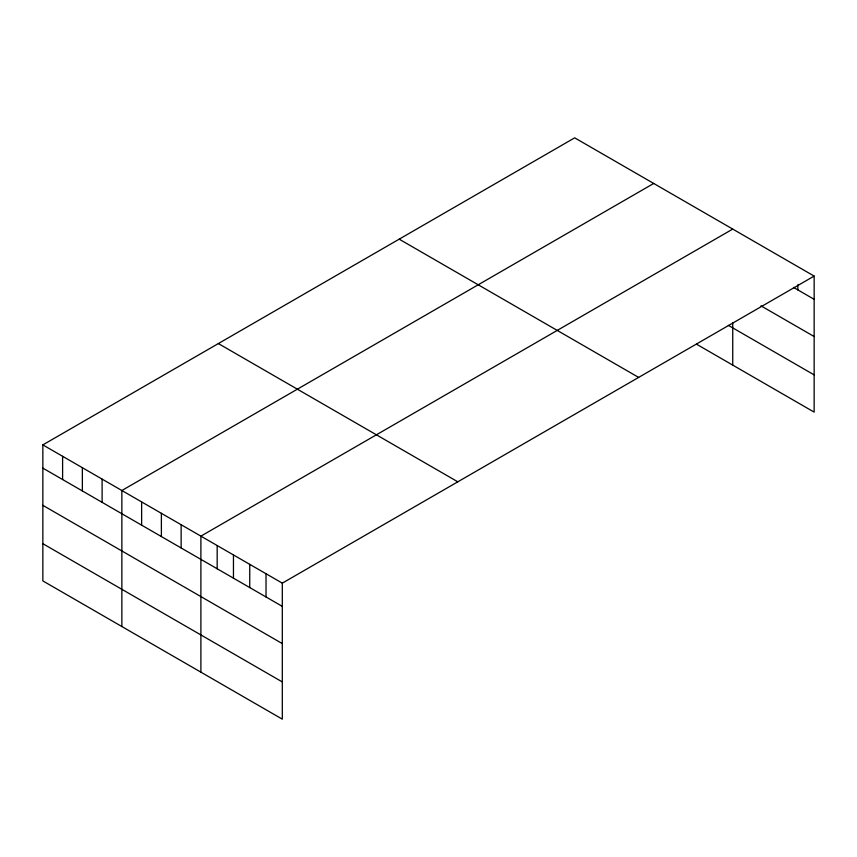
<?xml version="1.0" encoding="UTF-8"?>
<svg xmlns="http://www.w3.org/2000/svg" width="857" height="857" viewBox="0 0 857 857"><rect width="100%" height="100%" fill="white"/><g stroke="black" fill="none" stroke-linecap="round" stroke-linejoin="round"><path stroke-width="1.29" d="M814.15 276.083L282.307 583.146L282.307 719.162L42.85 580.917L42.85 444.89L574.693 137.838L814.15 276.083L814.15 412.11L696.516 344.193M653.709 183.462L121.865 490.515L121.865 626.531M732.735 229.087L200.892 536.139L200.892 672.156M793.528 287.406L814.15 299.318M760.962 305.831L814.15 336.533M728.343 325.349L814.15 374.884M399.18 239.167L638.636 377.412M218.364 343.571L457.82 481.816M42.85 444.89L282.307 583.146M42.85 468.126L282.307 606.37M42.85 505.341L282.307 643.596M42.85 543.692L282.307 681.936M797.867 284.749L797.867 289.912M732.735 322.768L732.735 365.103M266.024 573.74L266.024 596.975M249.741 564.345L249.741 587.57M233.458 554.94L233.458 578.175M217.175 545.545L217.175 568.769M181.138 524.73L181.138 547.966M161.384 513.332L161.384 536.557M141.63 501.923L141.63 525.148M102.112 479.117L102.112 502.341M82.358 467.708L82.358 490.932M62.604 456.299L62.604 479.534"/></g></svg>
